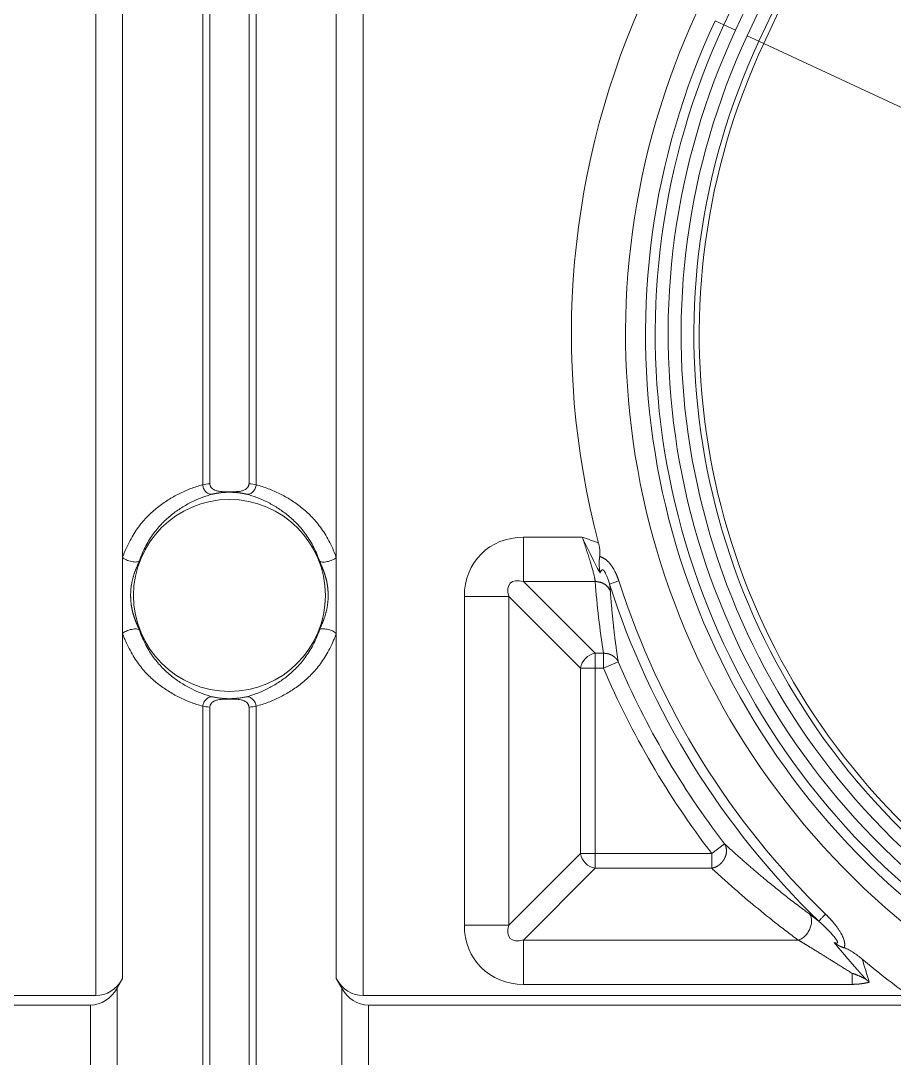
# Model space of a CAD drawing. Header units: millimetres. Extents: x 559 to 1112, y 323 to 643.
# Drawn here: x 712.62 to 739.93, y 430.45 to 462.88 of the extents above; entities that cross this region are included whole.
import ezdxf

# ---------------------------------------------------------------- set-up
doc = ezdxf.new("R2010")
doc.units = ezdxf.units.MM
doc.layers.add('core', color=7, linetype='Continuous', lineweight=20)

msp = doc.modelspace()

# ---------------------------------------------------------------- linework, layer by layer
at = {"layer": 'core', "lineweight": 13}
for p, q in [((714.968, 483.104), (714.968, 432.407)), ((723.323, 432.407), (723.323, 483.104)), ((715.803, 446.11), (715.803, 468.723)), ((722.488, 468.727), (722.488, 446.107)), ((737.024, 467.937), (734.607, 462.756)), ((737.388, 467.768), (734.971, 462.586)), ((735.337, 462.415), (737.753, 467.597)), ((735.701, 462.245), (738.118, 467.427)), ((738.413, 467.663), (735.854, 462.174)), ((718.31, 466.455), (718.31, 448.378)), ((719.98, 448.378), (719.98, 466.456)), ((718.533, 448.41), (718.533, 466.424)), ((719.758, 466.424), (719.758, 448.41)), ((734.607, 462.756), (734.331, 462.884)), ((734.971, 462.586), (734.607, 462.756)), ((735.701, 462.245), (735.337, 462.415)), ((735.854, 462.174), (735.701, 462.245)), ((742.046, 459.287), (735.854, 462.174)), ((728.34, 446.738), (730.179, 446.738)), ((728.34, 445.351), (728.34, 446.738)), ((728.34, 445.351), (730.583, 445.351)), ((728.34, 445.351), (730.583, 443.108)), ((731.028, 445.275), (731.321, 445.369)), ((726.491, 444.889), (726.491, 434.608)), ((726.491, 444.889), (727.878, 444.889)), ((727.878, 434.608), (727.878, 444.889)), ((730.121, 442.646), (727.878, 444.889)), ((715.803, 432.938), (715.803, 443.723)), ((722.488, 443.727), (722.488, 432.938)), ((730.843, 443.108), (730.583, 443.108)), ((730.583, 442.646), (730.583, 443.108)), ((730.843, 443.108), (730.843, 442.646)), ((730.843, 442.646), (731.303, 442.842)), ((730.126, 442.646), (730.583, 442.646)), ((730.583, 442.646), (730.843, 442.646)), ((730.583, 436.851), (730.583, 442.646)), ((718.31, 441.455), (718.31, 403.887)), ((719.98, 403.885), (719.98, 441.456)), ((718.533, 403.627), (718.533, 441.424)), ((719.758, 441.424), (719.758, 403.625)), ((734.624, 437.156), (734.227, 436.851)), ((727.878, 434.608), (730.121, 436.851)), ((730.583, 436.851), (730.126, 436.851)), ((734.227, 436.851), (730.583, 436.851)), ((730.583, 436.389), (730.583, 436.851)), ((734.227, 436.851), (734.227, 436.389)), ((730.583, 436.389), (728.34, 434.145)), ((730.583, 436.389), (734.227, 436.389)), ((727.878, 434.608), (726.491, 434.608)), ((728.34, 432.759), (728.34, 434.145)), ((736.925, 434.145), (728.34, 434.145)), ((738.621, 433.103), (738.621, 432.759)), ((715.803, 432.938), (715.635, 432.64)), ((722.488, 432.938), (722.656, 432.64)), ((728.34, 432.759), (738.621, 432.759)), ((714.968, 432.407), (697.9, 432.407)), ((715.635, 406.102), (715.635, 432.64)), ((722.656, 432.64), (722.656, 406.101)), ((740.391, 432.407), (723.323, 432.407)), ((697.012, 432.109), (714.8, 432.109)), ((714.8, 432.109), (714.8, 406.102)), ((723.491, 406.102), (723.491, 432.109)), ((723.491, 432.109), (741.278, 432.109))]:
    msp.add_line(p, q, dxfattribs=at)
msp.add_circle((719.145, 444.917), 3, dxfattribs=at)
for centre, radius, start, end in [((719.145, 487.282), 85.99, 282.44405, 347.55593), ((719.145, 487.282), 84.657, 283.17659, 346.81803), ((755.361, 453.078), 25.522, 155, 194.8096), ((755.361, 453.078), 23.828, 155, 0), ((755.361, 453.078), 23.204, 155, 0), ((755.361, 453.078), 22.9, 155, 0), ((755.361, 453.078), 22.498, 155, 0), ((755.361, 453.078), 22.094, 155, 0), ((755.361, 453.078), 21.692, 155, 0), ((755.361, 453.078), 21.524, 155, 0), ((755.361, 453.078), 25.246, 197.7793, 225.8787), ((755.361, 453.078), 25.554, 197.7793, 225.8793), ((755.361, 453.078), 26.145, 203.0419, 217.5171), ((755.361, 453.078), 26.645, 203.0488, 217.5171), ((755.361, 453.078), 25.522, 229.9246, 234.0864)]:
    msp.add_arc(centre, radius, start, end, dxfattribs=at)
for centre, major_axis, ratio, start_param, end_param in [((728.681, 444.548), (-1.665, 1.665), 0.854588, 5.576034, 6.990337), ((728.681, 444.548), (-0.753, 0.753), 0.472398, 5.576034, 6.990337), ((730.583, 442.646), (0.356, 0.356), 0.854588, 0.863645, 2.277948), ((730.583, 436.851), (-0.356, 0.356), 0.854588, 0.863645, 2.277948), ((728.681, 434.949), (-1.665, -1.665), 0.854588, 5.576034, 6.990337), ((728.681, 434.949), (0.753, 0.753), 0.472398, 2.434441, 3.848744), ((714.968, 433.606), (0, 1.199), 0.8391, 3.141593, 4.120789), ((723.323, 433.606), (0, 1.199), 0.8391, 2.162396, 3.141593), ((714.8, 433.308), (0, 1.199), 0.8391, 3.141593, 4.120789), ((723.491, 433.308), (0, 1.199), 0.8391, 2.162396, 3.141593)]:
    msp.add_ellipse(centre, major_axis=major_axis, ratio=ratio, start_param=start_param, end_param=end_param, dxfattribs=at)
for points, degree in [([(715.803, 446.11), (715.875, 446.303), (716.032, 446.648), (716.295, 447.065), (716.584, 447.401), (716.895, 447.675), (717.223, 447.909), (717.569, 448.104), (717.93, 448.262), (718.182, 448.343), (718.31, 448.378)], 3), ([(718.534, 448.41), (718.447, 448.4), (718.371, 448.389), (718.31, 448.378)], 3), ([(719.98, 448.378), (719.919, 448.389), (719.843, 448.4), (719.757, 448.41)], 3), ([(719.98, 448.378), (720.109, 448.343), (720.36, 448.261), (720.722, 448.104), (721.067, 447.909), (721.396, 447.675), (721.706, 447.399), (721.995, 447.063), (722.259, 446.645), (722.415, 446.3), (722.488, 446.107)], 3), ([(716.331, 446.002), (716.391, 446.172), (716.528, 446.483), (716.769, 446.866), (717.041, 447.183), (717.336, 447.446), (717.647, 447.666), (717.966, 447.846), (718.289, 447.987), (718.503, 448.055), (718.609, 448.083)], 3), ([(719.681, 448.083), (719.788, 448.055), (720.002, 447.987), (720.325, 447.846), (720.644, 447.665), (720.955, 447.445), (721.25, 447.182), (721.522, 446.865), (721.762, 446.482), (721.899, 446.17), (721.959, 445.999)], 3), ([(730.179, 446.738), (730.348, 446.68), (730.52, 446.622), (730.687, 446.554)], 3), ([(715.803, 443.723), (715.803, 444.519), (715.803, 445.314), (715.803, 446.11)], 3), ([(715.803, 446.11), (715.83, 446.08), (715.916, 446.024), (716.092, 445.97), (716.255, 445.955), (716.32, 445.979), (716.331, 446.002)], 3), ([(721.959, 445.999), (721.971, 445.977), (722.035, 445.952), (722.199, 445.967), (722.374, 446.021), (722.461, 446.076), (722.488, 446.107)], 3), ([(722.488, 446.107), (722.488, 445.313), (722.488, 444.52), (722.488, 443.727)], 3), ([(730.843, 443.108), (730.724, 443.851), (730.637, 444.6), (730.583, 445.351)], 3), ([(731.058, 445.046), (731.054, 445.107), (731.043, 445.185), (731.028, 445.275)], 3), ([(715.803, 443.723), (715.816, 443.739), (715.851, 443.767), (715.922, 443.806), (716.003, 443.837), (716.09, 443.859), (716.175, 443.872), (716.247, 443.872), (716.304, 443.86), (716.326, 443.843), (716.331, 443.831)], 3), ([(721.959, 443.834), (721.965, 443.845), (721.987, 443.863), (722.044, 443.875), (722.115, 443.875), (722.2, 443.862), (722.288, 443.84), (722.368, 443.809), (722.439, 443.77), (722.474, 443.742), (722.488, 443.727)], 3), ([(730.126, 442.644), (730.126, 440.714), (730.126, 438.783), (730.126, 436.853)], 3), ([(718.31, 441.455), (718.313, 441.495), (718.337, 441.573), (718.412, 441.674), (718.508, 441.742), (718.577, 441.755), (718.609, 441.751)], 3), ([(718.31, 441.455), (718.371, 441.445), (718.447, 441.434), (718.533, 441.424)], 3), ([(719.681, 441.751), (719.714, 441.755), (719.782, 441.742), (719.879, 441.675), (719.953, 441.574), (719.977, 441.495), (719.98, 441.456)], 3), ([(719.757, 441.424), (719.843, 441.434), (719.919, 441.445), (719.98, 441.456)], 3), ([(730.121, 436.851), (730.126, 436.851)], 1), ([(739.152, 432.825), (739.078, 433.066), (739.006, 433.308), (738.931, 433.549)], 3)]:
    msp.add_open_spline(points, degree=degree, dxfattribs=at)
for points, degree, knots in [([(718.31, 448.378), (718.313, 448.341), (718.327, 448.281), (718.368, 448.205), (718.409, 448.155), (718.457, 448.116), (718.527, 448.083), (718.579, 448.079), (718.609, 448.083)], 3, [0, 0, 0, 0, 0.249107, 0.374256, 0.499405, 0.624553, 0.749702, 1, 1, 1, 1]), ([(719.756, 448.41), (719.756, 448.394), (719.754, 448.379), (719.748, 448.356), (719.746, 448.349), (719.74, 448.335), (719.734, 448.321), (719.725, 448.308), (719.717, 448.295), (719.712, 448.289), (719.696, 448.271), (719.685, 448.261), (719.667, 448.247), (719.661, 448.242), (719.648, 448.234), (719.641, 448.23), (719.621, 448.218), (719.594, 448.205), (719.565, 448.195), (719.535, 448.187), (719.52, 448.183), (719.475, 448.173), (719.445, 448.169), (719.385, 448.163), (719.355, 448.161), (719.294, 448.159), (719.264, 448.159), (719.204, 448.158), (719.173, 448.158), (719.113, 448.158), (719.082, 448.158), (719.022, 448.159), (718.992, 448.159), (718.931, 448.162), (718.901, 448.164), (718.841, 448.17), (718.811, 448.174), (718.766, 448.184), (718.752, 448.188), (718.722, 448.197), (718.708, 448.202), (718.687, 448.211), (718.68, 448.214), (718.667, 448.22), (718.66, 448.224), (718.64, 448.235), (718.627, 448.244), (718.604, 448.262), (718.593, 448.273), (718.578, 448.29), (718.573, 448.296), (718.565, 448.309), (718.557, 448.322), (718.55, 448.336), (718.545, 448.35), (718.542, 448.357), (718.537, 448.379), (718.535, 448.394), (718.535, 448.41)], 3, [0, 0, 0, 0, 0.03125, 0.03125, 0.046875, 0.046875, 0.0625, 0.078125, 0.078125, 0.09375, 0.09375, 0.125, 0.125, 0.140625, 0.140625, 0.15625, 0.15625, 0.1875, 0.21875, 0.21875, 0.25, 0.25, 0.3125, 0.3125, 0.375, 0.375, 0.4375, 0.4375, 0.5, 0.5, 0.5625, 0.5625, 0.625, 0.625, 0.6875, 0.6875, 0.75, 0.75, 0.78125, 0.78125, 0.8125, 0.8125, 0.828125, 0.828125, 0.84375, 0.84375, 0.875, 0.875, 0.90625, 0.90625, 0.921875, 0.921875, 0.9375, 0.953125, 0.953125, 0.96875, 0.96875, 1, 1, 1, 1]), ([(719.681, 448.083), (719.712, 448.078), (719.763, 448.083), (719.833, 448.116), (719.882, 448.155), (719.923, 448.205), (719.964, 448.281), (719.977, 448.341), (719.98, 448.378)], 3, [0, 0, 0, 0, 0.250298, 0.375447, 0.500596, 0.625745, 0.750894, 1, 1, 1, 1]), ([(719.145, 448.144), (719.141, 448.144), (719.133, 448.144), (719.121, 448.144), (719.109, 448.144), (719.097, 448.144), (719.085, 448.143), (719.073, 448.143), (719.062, 448.143), (719.05, 448.142), (719.038, 448.142), (719.027, 448.141), (719.015, 448.141), (719.003, 448.14), (718.992, 448.139), (718.98, 448.139), (718.969, 448.138), (718.958, 448.137), (718.946, 448.136), (718.935, 448.135), (718.924, 448.134), (718.912, 448.133), (718.901, 448.132), (718.89, 448.131), (718.879, 448.13), (718.868, 448.129), (718.857, 448.127), (718.842, 448.125), (718.823, 448.123), (718.8, 448.12), (718.778, 448.117), (718.757, 448.113), (718.736, 448.11), (718.716, 448.106), (718.696, 448.102), (718.678, 448.098), (718.659, 448.095), (718.642, 448.091), (718.625, 448.087), (718.615, 448.084), (718.609, 448.083)], 3, [0, 0, 0, 0, 0.018419, 0.036786, 0.055108, 0.073392, 0.091646, 0.109878, 0.128095, 0.146305, 0.164515, 0.182733, 0.200967, 0.219225, 0.237513, 0.255839, 0.274212, 0.292638, 0.311124, 0.329679, 0.348309, 0.367021, 0.385823, 0.404721, 0.423722, 0.442834, 0.462062, 0.481413, 0.523456, 0.565468, 0.607523, 0.649698, 0.692066, 0.734701, 0.777673, 0.821055, 0.864913, 0.909315, 0.954323, 1, 1, 1, 1]), ([(719.681, 448.083), (719.679, 448.083), (719.673, 448.085), (719.665, 448.087), (719.657, 448.089), (719.648, 448.091), (719.64, 448.092), (719.631, 448.094), (719.622, 448.096), (719.613, 448.098), (719.603, 448.1), (719.594, 448.102), (719.584, 448.104), (719.575, 448.106), (719.565, 448.108), (719.555, 448.109), (719.545, 448.111), (719.534, 448.113), (719.524, 448.115), (719.513, 448.116), (719.502, 448.118), (719.491, 448.12), (719.48, 448.121), (719.469, 448.123), (719.457, 448.124), (719.442, 448.126), (719.424, 448.128), (719.402, 448.131), (719.38, 448.133), (719.357, 448.135), (719.335, 448.137), (719.312, 448.138), (719.289, 448.14), (719.265, 448.141), (719.242, 448.142), (719.218, 448.143), (719.194, 448.144), (719.169, 448.144), (719.153, 448.144), (719.145, 448.144)], 3, [0, 0, 0, 0, 0.022916, 0.045649, 0.068205, 0.090593, 0.112819, 0.134892, 0.15682, 0.178609, 0.200269, 0.221807, 0.243233, 0.264554, 0.285779, 0.306918, 0.327978, 0.348969, 0.369901, 0.390781, 0.411621, 0.432427, 0.453211, 0.473981, 0.494747, 0.515518, 0.553652, 0.591431, 0.628911, 0.666148, 0.7032, 0.740125, 0.776982, 0.81383, 0.850729, 0.887737, 0.924914, 0.962316, 1, 1, 1, 1]), ([(730.179, 446.738), (730.293, 446.497), (730.4, 446.275), (730.589, 445.893), (730.672, 445.733), (730.739, 445.614)], 3, [0, 0, 0, 0, 0.5, 0.5, 1, 1, 1, 1]), ([(730.723, 446.134), (730.728, 446.168), (730.73, 446.202), (730.731, 446.271), (730.729, 446.306), (730.722, 446.377), (730.717, 446.413), (730.704, 446.484), (730.696, 446.519), (730.687, 446.554)], 3, [0, 0, 0, 0, 0.25, 0.25, 0.5, 0.5, 0.75, 0.75, 1, 1, 1, 1]), ([(716.331, 443.831), (716.329, 443.837), (716.325, 443.848), (716.318, 443.864), (716.311, 443.881), (716.304, 443.898), (716.297, 443.914), (716.29, 443.931), (716.283, 443.948), (716.275, 443.965), (716.268, 443.982), (716.26, 444), (716.253, 444.017), (716.245, 444.035), (716.238, 444.053), (716.23, 444.071), (716.223, 444.089), (716.215, 444.108), (716.208, 444.127), (716.2, 444.146), (716.193, 444.165), (716.186, 444.184), (716.179, 444.204), (716.172, 444.224), (716.165, 444.244), (716.158, 444.265), (716.152, 444.286), (716.145, 444.307), (716.139, 444.328), (716.133, 444.349), (716.127, 444.371), (716.121, 444.393), (716.116, 444.416), (716.111, 444.438), (716.106, 444.461), (716.101, 444.484), (716.096, 444.508), (716.091, 444.531), (716.087, 444.555), (716.083, 444.58), (716.079, 444.604), (716.076, 444.629), (716.073, 444.654), (716.07, 444.679), (716.067, 444.704), (716.065, 444.73), (716.062, 444.756), (716.061, 444.782), (716.059, 444.809), (716.058, 444.835), (716.057, 444.862), (716.056, 444.89), (716.056, 444.924), (716.057, 444.966), (716.058, 445.014), (716.061, 445.062), (716.065, 445.109), (716.069, 445.155), (716.075, 445.2), (716.081, 445.245), (716.089, 445.289), (716.097, 445.332), (716.105, 445.374), (716.115, 445.415), (716.125, 445.456), (716.136, 445.495), (716.147, 445.534), (716.159, 445.572), (716.171, 445.609), (716.184, 445.645), (716.197, 445.681), (716.211, 445.715), (716.225, 445.749), (716.238, 445.783), (716.252, 445.815), (716.266, 445.847), (716.28, 445.879), (716.293, 445.91), (716.307, 445.941), (716.319, 445.972), (716.327, 445.992), (716.331, 446.002)], 3, [0, 0, 0, 0, 0.007813, 0.015672, 0.023584, 0.031553, 0.039581, 0.047674, 0.055834, 0.064065, 0.072369, 0.080748, 0.089205, 0.097741, 0.106357, 0.115055, 0.123836, 0.132701, 0.141652, 0.150689, 0.159813, 0.169025, 0.178326, 0.187717, 0.197198, 0.20677, 0.216432, 0.226186, 0.236031, 0.245967, 0.255994, 0.266112, 0.276321, 0.286622, 0.297016, 0.307502, 0.318082, 0.328754, 0.33952, 0.35038, 0.361332, 0.372377, 0.383515, 0.394746, 0.40607, 0.417486, 0.428995, 0.440598, 0.452293, 0.464083, 0.475965, 0.487942, 0.500013, 0.521714, 0.54312, 0.564231, 0.585048, 0.605573, 0.625806, 0.645747, 0.665395, 0.684749, 0.703811, 0.72258, 0.74106, 0.759253, 0.777161, 0.794783, 0.812119, 0.829173, 0.845947, 0.862447, 0.878678, 0.894648, 0.910363, 0.925832, 0.941066, 0.956079, 0.97089, 0.985522, 1, 1, 1, 1]), ([(721.959, 445.999), (721.961, 445.994), (721.965, 445.983), (721.972, 445.966), (721.979, 445.95), (721.986, 445.933), (721.993, 445.916), (722, 445.9), (722.007, 445.883), (722.015, 445.866), (722.022, 445.848), (722.03, 445.831), (722.037, 445.814), (722.045, 445.796), (722.052, 445.778), (722.06, 445.76), (722.067, 445.742), (722.075, 445.723), (722.082, 445.704), (722.089, 445.685), (722.097, 445.666), (722.104, 445.647), (722.111, 445.627), (722.118, 445.607), (722.125, 445.587), (722.131, 445.566), (722.138, 445.546), (722.144, 445.525), (722.15, 445.503), (722.156, 445.482), (722.162, 445.46), (722.168, 445.438), (722.173, 445.416), (722.179, 445.393), (722.184, 445.371), (722.189, 445.347), (722.193, 445.324), (722.198, 445.3), (722.202, 445.277), (722.206, 445.253), (722.21, 445.228), (722.213, 445.204), (722.216, 445.179), (722.219, 445.153), (722.222, 445.128), (722.224, 445.102), (722.226, 445.077), (722.228, 445.051), (722.23, 445.024), (722.231, 444.998), (722.232, 444.971), (722.232, 444.944), (722.233, 444.909), (722.232, 444.868), (722.231, 444.82), (722.228, 444.772), (722.224, 444.725), (722.22, 444.679), (722.214, 444.634), (722.208, 444.59), (722.2, 444.546), (722.193, 444.503), (722.184, 444.461), (722.174, 444.42), (722.164, 444.38), (722.154, 444.34), (722.142, 444.302), (722.13, 444.264), (722.118, 444.227), (722.105, 444.191), (722.092, 444.155), (722.079, 444.121), (722.065, 444.087), (722.052, 444.054), (722.038, 444.021), (722.024, 443.989), (722.01, 443.957), (721.997, 443.926), (721.984, 443.895), (721.971, 443.865), (721.963, 443.844), (721.959, 443.834)], 3, [0, 0, 0, 0, 0.007826, 0.015699, 0.023624, 0.031605, 0.039646, 0.04775, 0.055922, 0.064163, 0.072478, 0.080867, 0.089332, 0.097877, 0.106501, 0.115207, 0.123995, 0.132866, 0.141823, 0.150865, 0.159994, 0.16921, 0.178515, 0.187909, 0.197392, 0.206965, 0.216629, 0.226383, 0.236228, 0.246163, 0.256189, 0.266305, 0.276511, 0.286809, 0.297199, 0.307681, 0.318255, 0.328922, 0.339682, 0.350534, 0.361478, 0.372515, 0.383644, 0.394865, 0.406177, 0.417583, 0.42908, 0.44067, 0.452352, 0.464127, 0.475995, 0.487957, 0.500012, 0.521686, 0.543067, 0.564155, 0.584951, 0.605457, 0.625673, 0.6456, 0.665235, 0.68458, 0.703633, 0.722396, 0.740872, 0.759063, 0.776971, 0.794595, 0.811935, 0.828995, 0.845777, 0.862286, 0.878529, 0.894512, 0.910242, 0.925727, 0.940979, 0.956012, 0.970845, 0.985498, 1, 1, 1, 1]), ([(730.724, 446.133), (730.723, 446.128), (730.721, 446.118), (730.719, 446.103), (730.717, 446.088), (730.715, 446.073), (730.714, 446.059), (730.712, 446.045), (730.711, 446.031), (730.71, 446.017), (730.709, 446.004), (730.708, 445.991), (730.708, 445.979), (730.707, 445.966), (730.707, 445.954), (730.707, 445.942), (730.707, 445.931), (730.707, 445.919), (730.707, 445.908), (730.707, 445.897), (730.707, 445.886), (730.708, 445.876), (730.708, 445.866), (730.708, 445.856), (730.709, 445.846), (730.71, 445.83), (730.711, 445.807), (730.714, 445.777), (730.716, 445.747), (730.719, 445.722), (730.722, 445.701), (730.724, 445.685), (730.727, 445.668), (730.731, 445.65), (730.735, 445.632), (730.738, 445.62), (730.739, 445.614)], 3, [0, 0, 0, 0, 0.026342, 0.052295, 0.077858, 0.10303, 0.127814, 0.15221, 0.176221, 0.199849, 0.223097, 0.24597, 0.26847, 0.290604, 0.312375, 0.33379, 0.354854, 0.375575, 0.395958, 0.416012, 0.435743, 0.45516, 0.47427, 0.493084, 0.511608, 0.529853, 0.588003, 0.647289, 0.708479, 0.772444, 0.806626, 0.842171, 0.879178, 0.917748, 0.957986, 1, 1, 1, 1]), ([(731.321, 445.369), (731.319, 445.375), (731.316, 445.387), (731.31, 445.405), (731.304, 445.423), (731.297, 445.441), (731.291, 445.458), (731.284, 445.476), (731.278, 445.494), (731.271, 445.512), (731.263, 445.529), (731.256, 445.547), (731.249, 445.565), (731.241, 445.582), (731.233, 445.599), (731.225, 445.617), (731.208, 445.652), (731.181, 445.703), (731.146, 445.765), (731.112, 445.818), (731.079, 445.864), (731.049, 445.904), (731.021, 445.938), (730.995, 445.967), (730.972, 445.99), (730.952, 446.008), (730.935, 446.022), (730.923, 446.032), (730.91, 446.041), (730.897, 446.051), (730.881, 446.062), (730.864, 446.072), (730.846, 446.083), (730.828, 446.093), (730.809, 446.102), (730.789, 446.111), (730.768, 446.119), (730.746, 446.127), (730.731, 446.131), (730.724, 446.133)], 3, [0, 0, 0, 0, 0.01732, 0.034687, 0.052097, 0.069548, 0.087036, 0.104558, 0.122111, 0.139693, 0.157302, 0.174934, 0.192588, 0.210262, 0.227953, 0.245659, 0.26338, 0.338358, 0.405808, 0.46584, 0.518576, 0.567512, 0.611271, 0.649869, 0.683044, 0.710717, 0.733009, 0.750025, 0.761811, 0.781883, 0.80275, 0.824426, 0.846923, 0.870257, 0.894444, 0.9195, 0.945437, 0.972267, 1, 1, 1, 1]), ([(730.739, 445.614), (730.756, 445.683), (730.778, 445.716), (730.816, 445.722), (730.829, 445.716), (730.85, 445.697), (730.857, 445.689), (730.868, 445.675), (730.872, 445.669), (730.879, 445.658), (730.883, 445.652), (730.89, 445.64), (730.894, 445.633), (730.901, 445.62), (730.905, 445.613), (730.916, 445.592), (730.923, 445.577), (730.943, 445.533), (730.956, 445.501), (730.992, 445.404), (731.012, 445.337), (731.028, 445.275)], 3, [0, 0, 0, 0, 0.25, 0.25, 0.375, 0.375, 0.4375, 0.4375, 0.46875, 0.46875, 0.5, 0.5, 0.53125, 0.53125, 0.5625, 0.5625, 0.625, 0.625, 0.75, 0.75, 1, 1, 1, 1]), ([(731.058, 445.046), (731.06, 445.019), (731.063, 444.965), (731.069, 444.882), (731.076, 444.798), (731.083, 444.711), (731.09, 444.622), (731.098, 444.532), (731.106, 444.439), (731.115, 444.343), (731.124, 444.246), (731.134, 444.147), (731.145, 444.045), (731.153, 443.97), (731.159, 443.916), (731.163, 443.881), (731.169, 443.833), (731.176, 443.773), (731.184, 443.7), (731.195, 443.615), (731.207, 443.517), (731.221, 443.407), (731.238, 443.284), (731.257, 443.149), (731.278, 443.001), (731.294, 442.898), (731.302, 442.844)], 3, [0, 0, 0, 0, 0.036457, 0.073877, 0.11226, 0.151607, 0.191919, 0.233194, 0.275435, 0.318641, 0.362812, 0.407949, 0.454053, 0.501123, 0.511398, 0.527359, 0.549006, 0.576341, 0.609364, 0.648079, 0.692485, 0.742587, 0.798386, 0.859886, 0.92709, 1, 1, 1, 1]), ([(718.31, 441.455), (718.246, 441.473), (718.119, 441.511), (717.87, 441.598), (717.569, 441.729), (717.224, 441.924), (716.895, 442.158), (716.585, 442.433), (716.296, 442.769), (716.076, 443.116), (715.935, 443.403), (715.858, 443.581), (715.821, 443.675), (715.803, 443.723)], 3, [0, 0, 0, 0, 0.0625, 0.125, 0.25, 0.375, 0.5, 0.625, 0.75, 0.875, 0.9375, 0.96875, 1, 1, 1, 1]), ([(718.609, 441.751), (718.556, 441.764), (718.449, 441.795), (718.234, 441.87), (717.966, 441.987), (717.646, 442.167), (717.336, 442.387), (717.041, 442.65), (716.769, 442.966), (716.569, 443.286), (716.444, 443.546), (716.378, 443.705), (716.346, 443.789), (716.331, 443.831)], 3, [0, 0, 0, 0, 0.0625, 0.125, 0.25, 0.375, 0.5, 0.625, 0.75, 0.875, 0.9375, 0.96875, 1, 1, 1, 1]), ([(721.959, 443.834), (721.944, 443.792), (721.913, 443.708), (721.847, 443.549), (721.722, 443.289), (721.522, 442.969), (721.25, 442.652), (720.955, 442.388), (720.644, 442.168), (720.324, 441.988), (720.056, 441.87), (719.841, 441.795), (719.734, 441.765), (719.681, 441.751)], 3, [0, 0, 0, 0, 0.03125, 0.0625, 0.125, 0.25, 0.375, 0.5, 0.625, 0.75, 0.875, 0.9375, 1, 1, 1, 1]), ([(722.488, 443.727), (722.47, 443.678), (722.433, 443.584), (722.356, 443.406), (722.215, 443.118), (721.996, 442.77), (721.707, 442.434), (721.396, 442.159), (721.068, 441.925), (720.722, 441.73), (720.421, 441.599), (720.171, 441.511), (720.044, 441.473), (719.98, 441.456)], 3, [0, 0, 0, 0, 0.03125, 0.0625, 0.125, 0.25, 0.375, 0.5, 0.625, 0.75, 0.875, 0.9375, 1, 1, 1, 1]), ([(731.302, 442.844), (731.3, 442.847), (731.298, 442.853), (731.293, 442.862), (731.288, 442.87), (731.283, 442.879), (731.278, 442.887), (731.273, 442.895), (731.268, 442.903), (731.262, 442.91), (731.257, 442.918), (731.251, 442.925), (731.245, 442.933), (731.239, 442.94), (731.233, 442.947), (731.227, 442.954), (731.22, 442.96), (731.214, 442.967), (731.207, 442.973), (731.201, 442.979), (731.194, 442.985), (731.187, 442.991), (731.18, 442.997), (731.173, 443.003), (731.166, 443.008), (731.159, 443.013), (731.152, 443.018), (731.145, 443.023), (731.137, 443.028), (731.13, 443.033), (731.123, 443.037), (731.115, 443.041), (731.108, 443.046), (731.1, 443.05), (731.093, 443.054), (731.085, 443.057), (731.078, 443.061), (731.07, 443.064), (731.062, 443.068), (731.055, 443.071), (731.047, 443.074), (731.039, 443.077), (731.032, 443.079), (731.024, 443.082), (731.016, 443.084), (731.009, 443.087), (731.001, 443.089), (730.993, 443.091), (730.986, 443.093), (730.978, 443.095), (730.97, 443.096), (730.963, 443.098), (730.955, 443.099), (730.947, 443.101), (730.94, 443.102), (730.932, 443.103), (730.925, 443.104), (730.917, 443.105), (730.909, 443.106), (730.902, 443.106), (730.895, 443.107), (730.887, 443.107), (730.88, 443.108), (730.872, 443.108), (730.865, 443.108), (730.858, 443.108), (730.85, 443.108), (730.845, 443.108), (730.843, 443.108)], 3, [0, 0, 0, 0, 0.018197, 0.036297, 0.0543, 0.072205, 0.090012, 0.10772, 0.125329, 0.142839, 0.16025, 0.177562, 0.194774, 0.211886, 0.228899, 0.245812, 0.262626, 0.27934, 0.295955, 0.312471, 0.328888, 0.345207, 0.361427, 0.377549, 0.393573, 0.4095, 0.42533, 0.441064, 0.456702, 0.472244, 0.487692, 0.503045, 0.518305, 0.533471, 0.548546, 0.563529, 0.57842, 0.593222, 0.607934, 0.622558, 0.637094, 0.651543, 0.665906, 0.680184, 0.694378, 0.708489, 0.722517, 0.736464, 0.750331, 0.764118, 0.777827, 0.791459, 0.805015, 0.818496, 0.831903, 0.845237, 0.858499, 0.871692, 0.884814, 0.897869, 0.910857, 0.923779, 0.936636, 0.949431, 0.962163, 0.974834, 0.987446, 1, 1, 1, 1]), ([(730.121, 442.646), (730.122, 442.646), (730.123, 442.646), (730.124, 442.646), (730.125, 442.646), (730.126, 442.646), (730.126, 442.646)], 3, [0, 0, 0, 0, 0.300025, 0.600031, 0.900013, 1, 1, 1, 1]), ([(718.535, 441.424), (718.535, 441.439), (718.537, 441.455), (718.542, 441.477), (718.545, 441.484), (718.55, 441.499), (718.557, 441.513), (718.565, 441.526), (718.574, 441.538), (718.579, 441.544), (718.594, 441.562), (718.605, 441.572), (718.623, 441.587), (718.63, 441.591), (718.642, 441.6), (718.649, 441.604), (718.669, 441.615), (718.697, 441.628), (718.726, 441.638), (718.755, 441.647), (718.77, 441.65), (718.815, 441.66), (718.845, 441.664), (718.906, 441.67), (718.936, 441.672), (718.996, 441.674), (719.026, 441.675), (719.087, 441.675), (719.117, 441.675), (719.178, 441.675), (719.208, 441.675), (719.269, 441.675), (719.299, 441.674), (719.359, 441.672), (719.39, 441.67), (719.45, 441.664), (719.48, 441.659), (719.524, 441.65), (719.539, 441.646), (719.568, 441.637), (719.582, 441.632), (719.603, 441.623), (719.61, 441.62), (719.624, 441.613), (719.631, 441.61), (719.65, 441.598), (719.663, 441.59), (719.687, 441.571), (719.698, 441.561), (719.713, 441.543), (719.717, 441.537), (719.726, 441.525), (719.734, 441.512), (719.74, 441.498), (719.746, 441.484), (719.748, 441.476), (719.754, 441.454), (719.756, 441.439), (719.756, 441.424)], 3, [0, 0, 0, 0, 0.03125, 0.03125, 0.046875, 0.046875, 0.0625, 0.078125, 0.078125, 0.09375, 0.09375, 0.125, 0.125, 0.140625, 0.140625, 0.15625, 0.15625, 0.1875, 0.21875, 0.21875, 0.25, 0.25, 0.3125, 0.3125, 0.375, 0.375, 0.4375, 0.4375, 0.5, 0.5, 0.5625, 0.5625, 0.625, 0.625, 0.6875, 0.6875, 0.75, 0.75, 0.78125, 0.78125, 0.8125, 0.8125, 0.828125, 0.828125, 0.84375, 0.84375, 0.875, 0.875, 0.90625, 0.90625, 0.921875, 0.921875, 0.9375, 0.953125, 0.953125, 0.96875, 0.96875, 1, 1, 1, 1]), ([(719.145, 441.689), (719.145, 441.689), (719.118, 441.689), (719.065, 441.69), (718.961, 441.696), (718.838, 441.708), (718.708, 441.728), (718.639, 441.743), (718.609, 441.751)], 3, [0, 0, 0, 0, 0.000804, 0.125704, 0.250603, 0.500402, 0.750201, 1, 1, 1, 1]), ([(719.681, 441.751), (719.652, 441.743), (719.582, 441.728), (719.451, 441.708), (719.328, 441.696), (719.224, 441.69), (719.172, 441.689), (719.145, 441.689)], 3, [0, 0, 0, 0, 0.250201, 0.500403, 0.750604, 0.875705, 1, 1, 1, 1]), ([(734.227, 436.389), (734.231, 436.389), (734.238, 436.391), (734.248, 436.393), (734.259, 436.395), (734.27, 436.398), (734.28, 436.401), (734.29, 436.404), (734.3, 436.408), (734.311, 436.411), (734.32, 436.415), (734.33, 436.419), (734.34, 436.423), (734.35, 436.427), (734.359, 436.431), (734.368, 436.436), (734.377, 436.441), (734.387, 436.446), (734.395, 436.451), (734.404, 436.456), (734.413, 436.461), (734.421, 436.467), (734.43, 436.472), (734.438, 436.478), (734.446, 436.484), (734.454, 436.49), (734.462, 436.496), (734.47, 436.502), (734.478, 436.508), (734.485, 436.515), (734.493, 436.521), (734.5, 436.528), (734.507, 436.535), (734.514, 436.542), (734.521, 436.549), (734.528, 436.556), (734.535, 436.563), (734.541, 436.57), (734.548, 436.578), (734.554, 436.585), (734.56, 436.593), (734.566, 436.6), (734.572, 436.608), (734.578, 436.616), (734.584, 436.624), (734.59, 436.632), (734.595, 436.64), (734.601, 436.648), (734.606, 436.657), (734.611, 436.665), (734.616, 436.674), (734.621, 436.683), (734.626, 436.691), (734.63, 436.7), (734.635, 436.709), (734.639, 436.718), (734.643, 436.728), (734.647, 436.737), (734.651, 436.746), (734.655, 436.756), (734.658, 436.765), (734.661, 436.775), (734.665, 436.785), (734.668, 436.795), (734.67, 436.805), (734.673, 436.815), (734.675, 436.825), (734.678, 436.836), (734.68, 436.846), (734.681, 436.856), (734.683, 436.867), (734.684, 436.878), (734.685, 436.888), (734.686, 436.899), (734.687, 436.91), (734.687, 436.921), (734.687, 436.932), (734.687, 436.942), (734.687, 436.953), (734.686, 436.964), (734.685, 436.975), (734.684, 436.986), (734.683, 436.997), (734.681, 437.009), (734.679, 437.02), (734.677, 437.03), (734.674, 437.041), (734.671, 437.052), (734.668, 437.063), (734.664, 437.074), (734.66, 437.085), (734.656, 437.095), (734.651, 437.106), (734.646, 437.116), (734.641, 437.126), (734.636, 437.136), (734.63, 437.146), (734.626, 437.152), (734.624, 437.156)], 3, [0, 0, 0, 0, 0.011125, 0.022159, 0.033105, 0.043963, 0.054736, 0.065423, 0.076028, 0.086551, 0.096995, 0.107361, 0.117651, 0.127868, 0.138012, 0.148087, 0.158095, 0.168038, 0.177919, 0.187739, 0.197502, 0.20721, 0.216866, 0.226472, 0.236032, 0.245548, 0.255023, 0.26446, 0.273862, 0.283233, 0.292575, 0.301892, 0.311186, 0.320461, 0.32972, 0.338966, 0.348203, 0.357433, 0.366661, 0.375889, 0.38512, 0.394358, 0.403607, 0.412869, 0.422147, 0.431445, 0.440766, 0.450112, 0.459488, 0.468896, 0.478338, 0.487819, 0.497341, 0.506906, 0.516517, 0.526178, 0.53589, 0.545657, 0.55548, 0.565363, 0.575307, 0.585315, 0.59539, 0.605532, 0.615744, 0.626028, 0.636387, 0.646821, 0.657332, 0.667923, 0.678594, 0.689347, 0.700183, 0.711103, 0.722109, 0.733201, 0.744382, 0.75565, 0.767008, 0.778455, 0.789993, 0.801621, 0.81334, 0.825151, 0.837054, 0.849048, 0.861133, 0.87331, 0.885578, 0.897937, 0.910386, 0.922925, 0.935553, 0.948269, 0.961073, 0.973964, 0.98694, 1, 1, 1, 1]), ([(734.624, 437.156), (734.642, 437.138), (734.68, 437.104), (734.736, 437.052), (734.793, 437), (734.85, 436.949), (734.906, 436.898), (734.963, 436.846), (735.02, 436.795), (735.078, 436.745), (735.135, 436.694), (735.192, 436.643), (735.25, 436.593), (735.307, 436.543), (735.365, 436.492), (735.423, 436.442), (735.481, 436.392), (735.539, 436.343), (735.597, 436.293), (735.656, 436.244), (735.714, 436.194), (735.773, 436.145), (735.831, 436.096), (735.982, 435.971), (736.226, 435.772), (736.509, 435.547), (736.74, 435.367), (736.891, 435.252), (737.011, 435.161), (737.091, 435.101), (737.158, 435.051), (737.219, 435.006), (737.259, 434.976), (737.28, 434.961)], 3, [0, 0, 0, 0, 0.02322, 0.046394, 0.06952, 0.092599, 0.115631, 0.138616, 0.161554, 0.184445, 0.207289, 0.230087, 0.252837, 0.275541, 0.298198, 0.320808, 0.343372, 0.365889, 0.38836, 0.410784, 0.433162, 0.455493, 0.477778, 0.500017, 0.626693, 0.750002, 0.810076, 0.874998, 0.909643, 0.937498, 0.958399, 0.979233, 1, 1, 1, 1]), ([(736.925, 434.145), (736.864, 434.191), (736.741, 434.283), (736.499, 434.466), (736.083, 434.789), (735.509, 435.254), (734.961, 435.725), (734.59, 436.056), (734.381, 436.246), (734.278, 436.341), (734.227, 436.389)], 3, [0, 0, 0, 0, 0.0625, 0.125, 0.25, 0.5, 0.75, 0.875, 0.9375, 1, 1, 1, 1]), ([(737.28, 434.961), (737.303, 434.933), (737.338, 434.869), (737.355, 434.752), (737.342, 434.625), (737.297, 434.495), (737.231, 434.371), (737.144, 434.266), (737.041, 434.185), (736.965, 434.154), (736.925, 434.145)], 3, [0, 0, 0, 0, 0.123842, 0.249036, 0.374229, 0.499423, 0.624616, 0.74981, 0.875004, 1, 1, 1, 1]), ([(737.572, 434.734), (737.567, 434.738), (737.557, 434.746), (737.542, 434.758), (737.527, 434.769), (737.512, 434.781), (737.498, 434.793), (737.483, 434.804), (737.469, 434.815), (737.455, 434.827), (737.441, 434.838), (737.427, 434.849), (737.411, 434.861), (737.391, 434.876), (737.368, 434.894), (737.344, 434.912), (737.321, 434.93), (737.3, 434.946), (737.286, 434.956), (737.28, 434.961)], 3, [0, 0, 0, 0, 0.046367, 0.092748, 0.139144, 0.185559, 0.231995, 0.278457, 0.324946, 0.371466, 0.41802, 0.464613, 0.511246, 0.581762, 0.664165, 0.758533, 0.838834, 0.919316, 1, 1, 1, 1]), ([(737.786, 434.955), (737.756, 434.924), (737.729, 434.896), (737.68, 434.846), (737.658, 434.823), (737.621, 434.785), (737.606, 434.769), (737.583, 434.746), (737.576, 434.738), (737.571, 434.733)], 3, [0, 0, 0, 0, 0.25, 0.25, 0.5, 0.5, 0.75, 0.75, 1, 1, 1, 1]), ([(737.571, 434.733), (737.578, 434.728), (737.591, 434.716), (737.612, 434.698), (737.635, 434.676), (737.662, 434.652), (737.691, 434.625), (737.723, 434.595), (737.758, 434.562), (737.795, 434.526), (737.838, 434.483), (737.886, 434.435), (737.936, 434.383), (737.983, 434.331), (738.028, 434.28), (738.069, 434.231), (738.103, 434.187), (738.127, 434.152), (738.144, 434.124), (738.154, 434.104), (738.159, 434.089), (738.162, 434.077), (738.161, 434.065), (738.155, 434.056), (738.146, 434.05), (738.136, 434.048), (738.128, 434.048), (738.121, 434.048), (738.109, 434.049), (738.098, 434.051), (738.088, 434.054), (738.08, 434.056), (738.067, 434.059), (738.057, 434.062), (738.052, 434.064)], 3, [0, 0, 0, 0, 0.024464, 0.052503, 0.084188, 0.119573, 0.158693, 0.201551, 0.248112, 0.298295, 0.351957, 0.423407, 0.491751, 0.556806, 0.618503, 0.681169, 0.732, 0.770986, 0.799481, 0.819575, 0.832801, 0.84516, 0.856976, 0.869525, 0.884397, 0.903038, 0.907049, 0.915548, 0.929365, 0.949764, 0.955695, 0.965679, 0.980219, 1, 1, 1, 1]), ([(737.786, 434.955), (737.792, 434.948), (737.805, 434.936), (737.824, 434.917), (737.842, 434.899), (737.86, 434.88), (737.878, 434.861), (737.896, 434.843), (737.913, 434.824), (737.931, 434.806), (737.947, 434.787), (737.964, 434.769), (737.98, 434.75), (738.015, 434.71), (738.066, 434.649), (738.13, 434.565), (738.188, 434.482), (738.239, 434.403), (738.282, 434.328), (738.317, 434.258), (738.345, 434.192), (738.362, 434.143), (738.371, 434.11), (738.375, 434.091), (738.379, 434.072), (738.381, 434.054), (738.383, 434.036), (738.384, 434.018), (738.384, 434), (738.383, 433.983), (738.381, 433.966), (738.379, 433.949), (738.376, 433.932), (738.371, 433.916), (738.368, 433.905), (738.366, 433.9)], 3, [0, 0, 0, 0, 0.02013, 0.040093, 0.059891, 0.079527, 0.099004, 0.118323, 0.137488, 0.156502, 0.175367, 0.194086, 0.212662, 0.231097, 0.313782, 0.393813, 0.471475, 0.547078, 0.612805, 0.674332, 0.732013, 0.786283, 0.803158, 0.819849, 0.836384, 0.852794, 0.869109, 0.88536, 0.901579, 0.917799, 0.93405, 0.950364, 0.966773, 0.983309, 1, 1, 1, 1]), ([(738.621, 433.103), (738.601, 433.116), (738.56, 433.141), (738.499, 433.178), (738.439, 433.215), (738.38, 433.251), (738.323, 433.287), (738.267, 433.322), (738.212, 433.356), (738.158, 433.389), (738.106, 433.422), (738.054, 433.454), (738.004, 433.485), (737.955, 433.516), (737.908, 433.545), (737.861, 433.574), (737.816, 433.603), (737.772, 433.63), (737.729, 433.657), (737.662, 433.699), (737.574, 433.754), (737.466, 433.821), (737.366, 433.883), (737.297, 433.925), (737.255, 433.951), (737.238, 433.961), (737.222, 433.971), (737.205, 433.981), (737.189, 433.991), (737.173, 434), (737.158, 434.01), (737.142, 434.019), (737.127, 434.028), (737.112, 434.037), (737.097, 434.046), (737.083, 434.055), (737.068, 434.063), (737.054, 434.072), (737.04, 434.08), (737.027, 434.088), (737.013, 434.095), (737, 434.103), (736.987, 434.111), (736.974, 434.118), (736.962, 434.125), (736.949, 434.132), (736.937, 434.139), (736.929, 434.143), (736.925, 434.145)], 3, [0, 0, 0, 0, 0.033132, 0.065712, 0.097742, 0.129221, 0.16015, 0.190531, 0.220364, 0.249649, 0.278388, 0.306581, 0.33423, 0.361336, 0.387899, 0.413922, 0.439404, 0.464348, 0.488754, 0.512625, 0.578928, 0.642375, 0.703008, 0.760874, 0.771658, 0.782366, 0.793, 0.80356, 0.814046, 0.82446, 0.834801, 0.84507, 0.855267, 0.865393, 0.875448, 0.885434, 0.89535, 0.905197, 0.914975, 0.924686, 0.934329, 0.943906, 0.953417, 0.962862, 0.972242, 0.981558, 0.99081, 1, 1, 1, 1]), ([(738.366, 433.9), (738.362, 433.902), (738.352, 433.905), (738.338, 433.909), (738.323, 433.915), (738.309, 433.92), (738.295, 433.925), (738.281, 433.931), (738.267, 433.937), (738.253, 433.943), (738.239, 433.95), (738.225, 433.956), (738.212, 433.963), (738.198, 433.97), (738.184, 433.978), (738.171, 433.985), (738.157, 433.993), (738.144, 434.001), (738.13, 434.01), (738.117, 434.018), (738.104, 434.027), (738.091, 434.036), (738.078, 434.045), (738.065, 434.054), (738.056, 434.061), (738.052, 434.064)], 3, [0, 0, 0, 0, 0.04105, 0.082308, 0.123778, 0.165464, 0.20737, 0.249498, 0.291851, 0.334431, 0.377238, 0.420275, 0.46354, 0.507033, 0.550754, 0.594701, 0.638873, 0.683268, 0.727882, 0.772714, 0.817759, 0.863014, 0.908476, 0.954139, 1, 1, 1, 1]), ([(738.052, 434.064), (738.059, 434.056), (738.072, 434.04), (738.093, 434.016), (738.113, 433.992), (738.133, 433.969), (738.153, 433.945), (738.173, 433.922), (738.192, 433.899), (738.212, 433.876), (738.231, 433.853), (738.25, 433.831), (738.269, 433.809), (738.288, 433.787), (738.306, 433.765), (738.324, 433.743), (738.342, 433.722), (738.36, 433.701), (738.378, 433.68), (738.395, 433.66), (738.413, 433.639), (738.43, 433.619), (738.447, 433.599), (738.463, 433.58), (738.48, 433.561), (738.496, 433.541), (738.512, 433.523), (738.528, 433.504), (738.544, 433.486), (738.559, 433.468), (738.574, 433.45), (738.589, 433.433), (738.604, 433.416), (738.619, 433.399), (738.633, 433.382), (738.647, 433.366), (738.661, 433.35), (738.675, 433.334), (738.689, 433.318), (738.702, 433.303), (738.715, 433.288), (738.728, 433.273), (738.74, 433.259), (738.753, 433.245), (738.765, 433.231), (738.777, 433.218), (738.789, 433.204), (738.8, 433.191), (738.812, 433.179), (738.823, 433.166), (738.834, 433.154), (738.844, 433.142), (738.855, 433.131), (738.865, 433.119), (738.875, 433.108), (738.884, 433.098), (738.894, 433.087), (738.903, 433.077), (738.912, 433.067), (738.921, 433.058), (738.929, 433.048), (738.938, 433.039), (738.946, 433.031), (738.953, 433.022), (738.961, 433.014), (738.968, 433.006), (738.975, 432.998), (738.982, 432.991), (738.989, 432.984), (738.995, 432.977), (739.001, 432.971), (739.007, 432.965), (739.013, 432.959), (739.018, 432.953), (739.024, 432.947), (739.028, 432.942), (739.033, 432.937), (739.037, 432.933), (739.042, 432.929), (739.045, 432.924), (739.049, 432.921), (739.052, 432.917), (739.055, 432.914), (739.058, 432.911), (739.061, 432.908), (739.063, 432.906), (739.065, 432.904), (739.065, 432.903)], 3, [0, 0, 0, 0, 0.021324, 0.042434, 0.063331, 0.084012, 0.104478, 0.124727, 0.144759, 0.164573, 0.184168, 0.203544, 0.222699, 0.241633, 0.260346, 0.278836, 0.297103, 0.315147, 0.332965, 0.350559, 0.367927, 0.385069, 0.401984, 0.418671, 0.435131, 0.451362, 0.467364, 0.483137, 0.49868, 0.513993, 0.529075, 0.543926, 0.558546, 0.572934, 0.58709, 0.601014, 0.614705, 0.628164, 0.641389, 0.654382, 0.667141, 0.679666, 0.691958, 0.704015, 0.715839, 0.727429, 0.738784, 0.749905, 0.760791, 0.771443, 0.78186, 0.792043, 0.801991, 0.811704, 0.821182, 0.830425, 0.839433, 0.848206, 0.856744, 0.865047, 0.873115, 0.880948, 0.888545, 0.895907, 0.903034, 0.909925, 0.91658, 0.923, 0.929184, 0.935132, 0.940845, 0.946321, 0.951561, 0.956564, 0.961331, 0.965861, 0.970154, 0.97421, 0.978029, 0.98161, 0.984953, 0.988058, 0.990924, 0.993552, 0.995941, 0.99809, 1, 1, 1, 1]), ([(738.93, 433.548), (738.887, 433.585), (738.843, 433.62), (738.753, 433.688), (738.707, 433.72), (738.637, 433.766), (738.614, 433.781), (738.566, 433.81), (738.541, 433.823), (738.492, 433.849), (738.467, 433.861), (738.417, 433.882), (738.392, 433.892), (738.366, 433.9)], 3, [0, 0, 0, 0, 0.25, 0.25, 0.5, 0.5, 0.625, 0.625, 0.75, 0.75, 0.875, 0.875, 1, 1, 1, 1]), ([(738.621, 433.103), (738.63, 433.1), (738.646, 433.095), (738.67, 433.087), (738.694, 433.078), (738.718, 433.07), (738.741, 433.061), (738.764, 433.052), (738.787, 433.043), (738.81, 433.034), (738.832, 433.024), (738.858, 433.013), (738.887, 433), (738.918, 432.985), (738.947, 432.971), (738.974, 432.957), (738.999, 432.944), (739.023, 432.93), (739.045, 432.917), (739.059, 432.908), (739.065, 432.903)], 3, [0, 0, 0, 0, 0.052591, 0.104859, 0.156807, 0.20844, 0.259765, 0.310786, 0.361509, 0.411941, 0.462089, 0.511959, 0.585211, 0.654902, 0.721059, 0.783712, 0.842893, 0.898639, 0.950992, 1, 1, 1, 1]), ([(739.158, 432.827), (739.056, 432.799), (738.889, 432.776), (738.761, 432.759), (738.621, 432.759)], 2, [0, 0, 0, 0.5, 0.5, 1, 1, 1]), ([(739.065, 432.903), (739.067, 432.902), (739.07, 432.899), (739.074, 432.894), (739.079, 432.89), (739.084, 432.886), (739.089, 432.882), (739.093, 432.879), (739.098, 432.875), (739.103, 432.872), (739.107, 432.868), (739.115, 432.863), (739.124, 432.856), (739.134, 432.849), (739.14, 432.844), (739.144, 432.841), (739.146, 432.838), (739.148, 432.837), (739.148, 432.836), (739.149, 432.836), (739.15, 432.835), (739.15, 432.835), (739.151, 432.834), (739.151, 432.834), (739.152, 432.833), (739.152, 432.833), (739.153, 432.833), (739.153, 432.832), (739.153, 432.831), (739.153, 432.83), (739.153, 432.829), (739.153, 432.827), (739.153, 432.826), (739.153, 432.825)], 3, [0, 0, 0, 0, 0.053707, 0.106958, 0.159656, 0.211685, 0.26292, 0.313226, 0.36247, 0.410515, 0.457234, 0.502503, 0.641066, 0.752508, 0.801394, 0.84312, 0.877899, 0.885405, 0.892642, 0.899609, 0.906308, 0.912738, 0.918901, 0.924799, 0.930434, 0.935809, 0.940927, 0.942909, 0.948447, 0.957546, 0.970206, 0.985102, 1, 1, 1, 1])]:
    msp.add_open_spline(points, degree=degree, knots=knots, dxfattribs=at)
for points, weights in [([(730.179, 446.738), (730.375, 446.154), (730.559, 445.592), (730.583, 445.351)], [1.00000051519, 1.00000045289, 1.00000038387, 1.00000037134]), ([(730.583, 445.351), (730.804, 445.354), (730.985, 445.238), (731.058, 445.046)], [1.00000039906, 0.876570883131, 0.876571627386, 1.00000263182])]:
    msp.add_rational_spline(points, weights, degree=3, dxfattribs=at)

doc.saveas('drawing.dxf')
